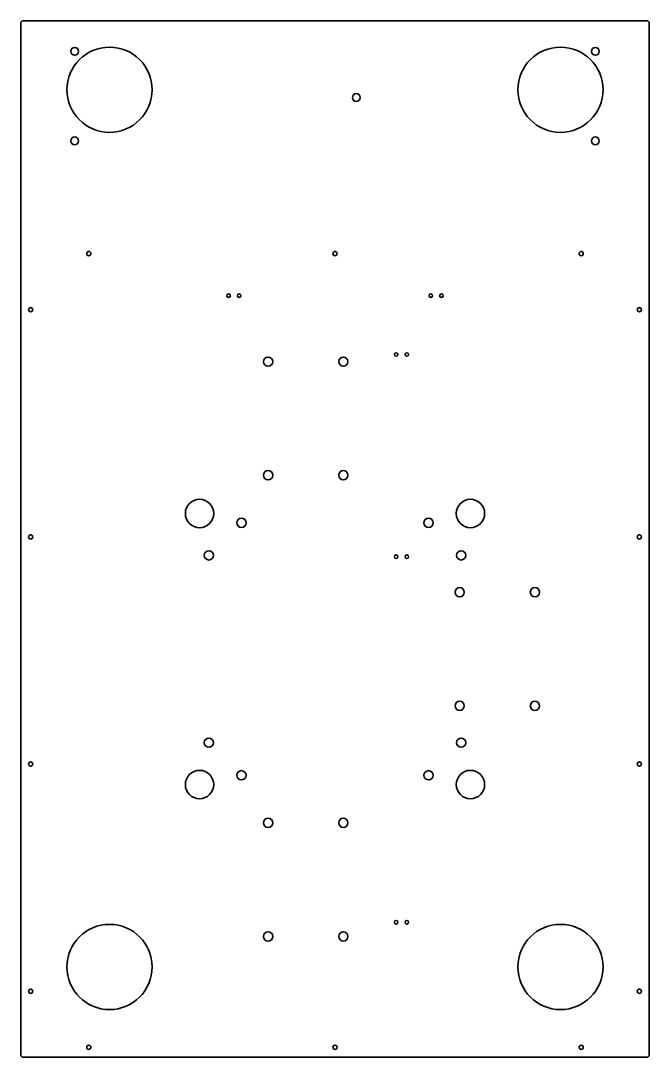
# Model space of a CAD drawing. Header units: inches. Extents: x 0 to 886, y 0 to 1460.
import ezdxf

# ---------------------------------------------------------------- set-up
doc = ezdxf.new("R2010")
doc.units = ezdxf.units.IN
doc.header["$MEASUREMENT"] = 0
doc.layers.add('SIMUMAK Visible (ISO)', color=7, linetype='Continuous', lineweight=35)

# ---------------------------------------------------------------- blocks, each defined once
blk = doc.blocks.new('3DOF250-04-CS01_Sheet_4_3DOF250-04-CS01')
at = {"layer": 'SIMUMAK Visible (ISO)'}
for p, q in [((-443, 727), (-443, -727)), ((440, 730), (-440, 730)), ((443, 727), (443, -727)), ((440, -730), (-440, -730))]:
    blk.add_line(p, q, dxfattribs=at)
for centre, radius in [((-317.8, 632.8), 60), ((-367, 686.8), 5.5), ((317.8, 632.8), 60), ((367, 686.8), 5.5), ((30, 621.8), 5.5), ((-367, 560.8), 5.5), ((367, 560.8), 5.5), ((-347, 402), 3), ((0, 402), 3), ((347, 402), 3), ((-150, 342.7), 2.5), ((-135, 342.7), 2.5), ((135, 342.7), 2.5), ((150, 342.7), 2.5), ((-429, 323), 3), ((429, 323), 3), ((-94.3, 249.8), 6.5), ((11.7, 249.8), 6.5), ((86.2, 259.8), 2.5), ((101.2, 259.8), 2.5), ((-94.3, 89.8), 6.5), ((11.7, 89.8), 6.5), ((-190.9, 35.9), 20), ((190.9, 35.9), 20), ((-131.9, 22.8), 6.5), ((131.9, 22.8), 6.5), ((-429, 3), 3), ((429, 3), 3), ((-177.8, -23.1), 6.5), ((86.2, -25), 2.5), ((101.2, -25), 2.5), ((177.8, -23.1), 6.5), ((175.8, -75), 6.5), ((281.8, -75), 6.5), ((175.8, -235), 6.5), ((281.8, -235), 6.5), ((-177.8, -286.9), 6.5), ((177.8, -286.9), 6.5), ((-429, -317), 3), ((429, -317), 3), ((-190.9, -345.9), 20), ((-131.9, -332.8), 6.5), ((131.9, -332.8), 6.5), ((190.9, -345.9), 20), ((-94.3, -399.8), 6.5), ((11.7, -399.8), 6.5), ((86.2, -539.8), 2.5), ((101.2, -539.8), 2.5), ((-317.8, -602.8), 60), ((-94.3, -559.8), 6.5), ((11.7, -559.8), 6.5), ((317.8, -602.8), 60), ((-429, -637), 3), ((429, -637), 3), ((-347, -716), 3), ((0, -716), 3), ((347, -716), 3)]:
    blk.add_circle(centre, radius, dxfattribs=at)
at = {"layer": 'SIMUMAK Visible (ISO)', "extrusion": (0, 0, -1)}
for centre, start, end in [((440, 727), 0, 90), ((-440, 727), 90, 180), ((440, -727), 270, 0), ((-440, -727), 180, 270)]:
    blk.add_arc(centre, 3, start, end, dxfattribs=at)

msp = doc.modelspace()

# ---------------------------------------------------------------- block references
msp.add_blockref('3DOF250-04-CS01_Sheet_4_3DOF250-04-CS01', (443, 730))

doc.saveas('drawing.dxf')
